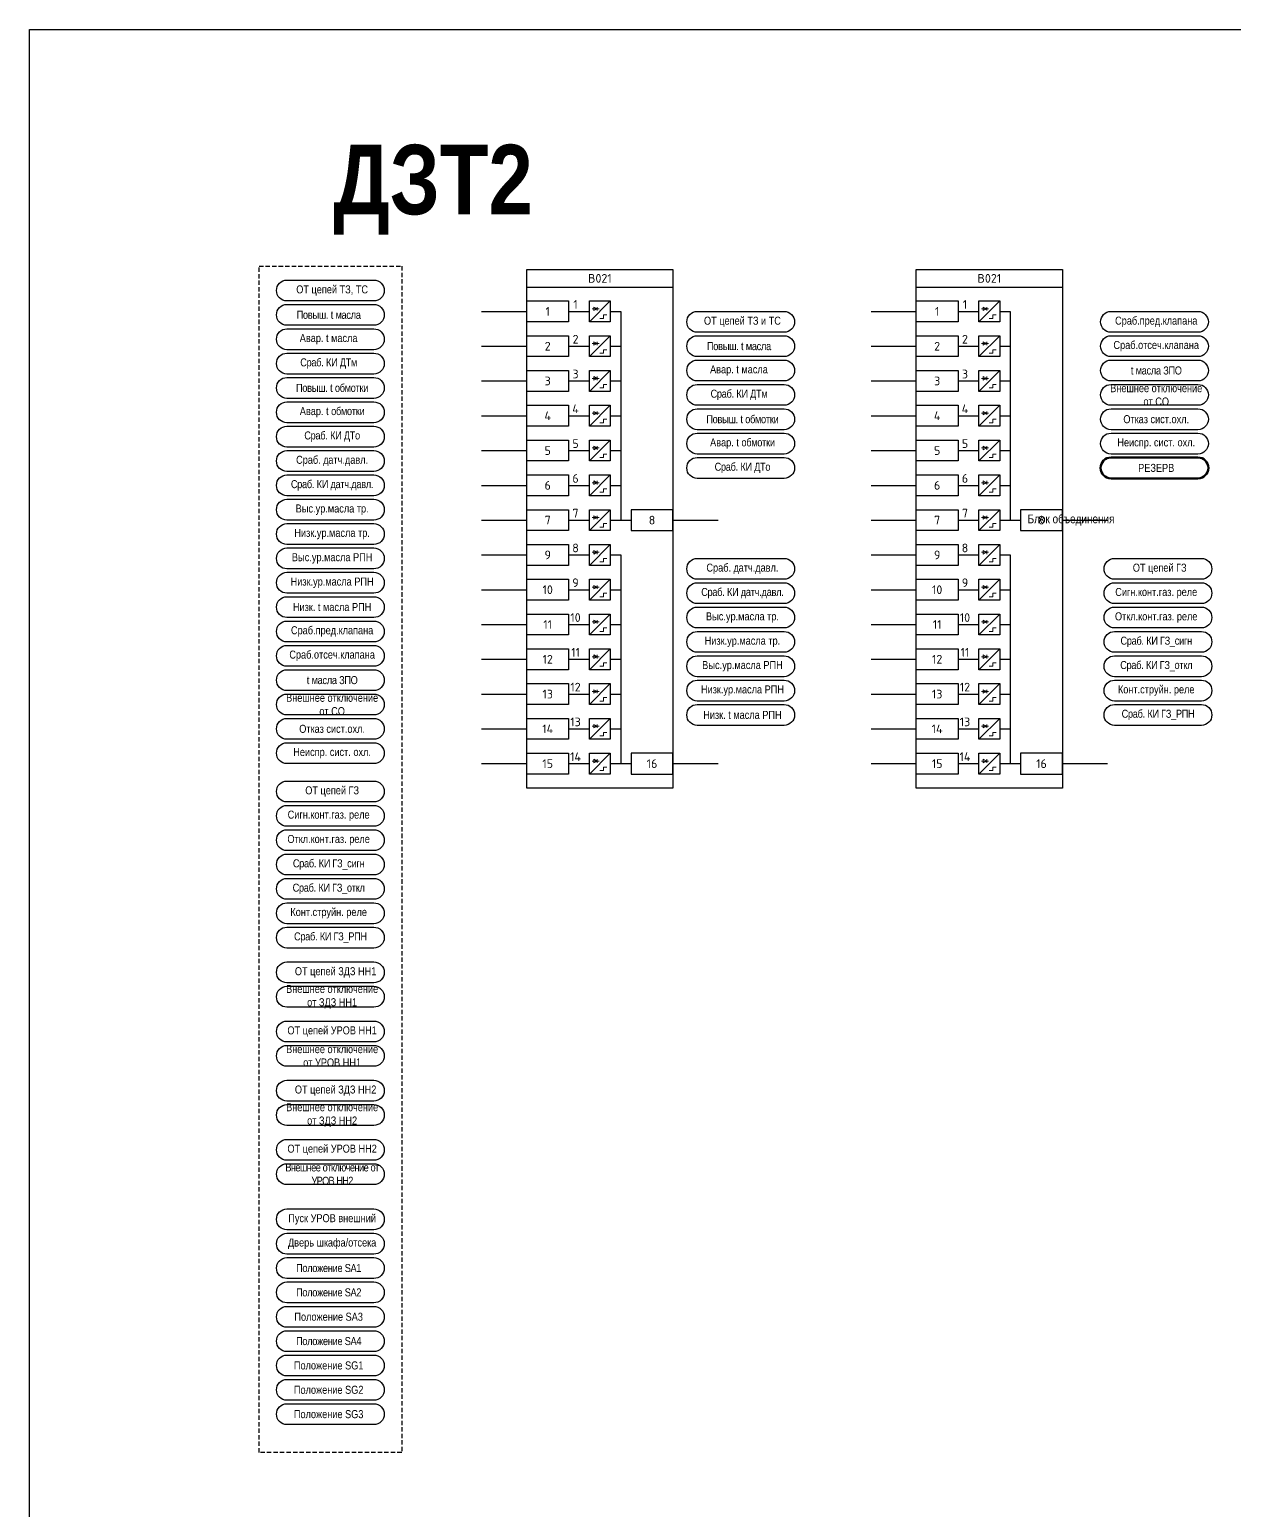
# Model space of a CAD drawing. Header units: millimetres. Extents: x 1413 to 4909, y -558 to 1412.
# Drawn here: x 2056 to 2402.5, y 168.3 to 594 of the extents above; entities that cross this region are included whole.
import ezdxf
from ezdxf.enums import TextEntityAlignment as Align

# ---------------------------------------------------------------- set-up
doc = ezdxf.new("R2010")
doc.units = ezdxf.units.MM
doc.linetypes.add('штриховая2', pattern=[0.375, 0.25, -0.125])
doc.layers.add('_ОРЗ_0.3', color=7, linetype='Continuous', lineweight=30)
doc.layers.add('TEXT', color=7, linetype='Continuous', lineweight=25)
doc.layers.add('Основная', color=7, linetype='Continuous')
doc.styles.add('2.5_Gost_RD', font='ARIALN.TTF', dxfattribs={"height": 2.5})
doc.styles.add('2.5_ISOCPEUR', font='isocpeur.ttf', dxfattribs={"width": 0.9, "height": 2.5})
doc.styles.add('2.5_ISOCPEUR_1', font='isocpeur.ttf', dxfattribs={"height": 2.5})

# ---------------------------------------------------------------- blocks, each defined once
blk = doc.blocks.new('*U42')
at = {"layer": 'Основная', "color": 0}
for p, q in [((0, 0), (2, 0)), ((2, 0), (40, 0)), ((40, 0), (42, 0))]:
    blk.add_line(p, q, dxfattribs=at)
blk = doc.blocks.new('*U74')
at = {"lineweight": 13, "ltscale": 0.25}
blk.add_line((20.25, 1.25), (20.25, 0.25), dxfattribs=at)
for points in [[(0, 3), (12, 3), (12, -3), (0, -3)], [(18, 3), (24, 3), (24, -3), (18, -3)]]:
    blk.add_lwpolyline(points, close=True)
blk.add_lwpolyline([(20.25, 0.75), (19.25, 1.25), (19.25, 0.25), (20.25, 0.75)], dxfattribs=at)
at = {"lineweight": 13, "flags": 128}
for points in [[(19.5, 1.5, 0, 0, 0), (19.5, 2, 0.25, 0, 0), (19.5, 2.5, 0, 0, 0)], [(20, 1.5, 0, 0, 0), (20, 2, 0.25, 0, 0), (20, 2.5, 0, 0, 0)]]:
    blk.add_lwpolyline(points, format="xyseb", dxfattribs=at)
at = {"layer": 'Основная', "color": 0}
blk.add_line((12, 0), (18, 0), dxfattribs=at)
at = {"layer": 'Основная', "ltscale": 0.25}
blk.add_line((24, 3), (18, -3), dxfattribs=at)
at = {"layer": 'Основная', "color": 0, "lineweight": 13}
blk.add_line((18.75, 0.75), (20.75, 0.75), dxfattribs=at)
for p, q in [((21, -2), (22, -2)), ((22, -1), (23, -1)), ((22, -2), (22, -1))]:
    blk.add_line(p, q, dxfattribs=at).dxf.unprotected_set("ltscale", 0)
at = {"layer": 'Основная', "style": '2.5_ISOCPEUR'}
for tag, p in [('ОУ', (3, 6)), ('В', (6, 0)), ('K', (14, 2))]:
    blk.add_attdef(tag, text='', height=2.5, dxfattribs=at).set_placement(p, align=Align.MIDDLE_CENTER)
blk = doc.blocks.new('*U64')
blk.add_lwpolyline([(0, 3), (-12, 3), (-12, -3), (0, -3)], close=True)
at = {"layer": 'Основная', "style": '2.5_ISOCPEUR'}
for tag, p in [('ОУ', (-7, 10)), ('В', (-6, 0))]:
    blk.add_attdef(tag, text='', height=2.5, dxfattribs=at).set_placement(p, align=Align.MIDDLE_CENTER)

msp = doc.modelspace()

# ---------------------------------------------------------------- linework, layer by layer
at = {"ltscale": 100}
for p, q in [((2226, 513), (2226, 453)), ((2338, 513), (2338, 453)), ((2226, 443), (2226, 383)), ((2338, 443), (2338, 383))]:
    msp.add_line(p, q, dxfattribs=at)
msp.add_lwpolyline([(2056, 594), (2704, 594), (2704, -171), (2056, -171)], close=True, dxfattribs=at)
at = {"color": 7, "linetype": 'штриховая2', "ltscale": 5}
msp.add_lwpolyline([(2122, 526), (2163, 526), (2163, 185), (2122, 185)], close=True, dxfattribs=at)
at = {"color": 1, "ltscale": 100}
for points in [[(2130, 516, -1), (2130, 522), (2155, 522, -1), (2155, 516)], [(2130, 509, -1), (2130, 515), (2155, 515, -1), (2155, 509)], [(2248, 507, -1), (2248, 513), (2273, 513, -1), (2273, 507)], [(2367, 507, -1), (2367, 513), (2392, 513, -1), (2392, 507)], [(2130, 502, -1), (2130, 508), (2155, 508, -1), (2155, 502)], [(2248, 500, -1), (2248, 506), (2273, 506, -1), (2273, 500)], [(2367, 500, -1), (2367, 506), (2392, 506, -1), (2392, 500)], [(2130, 495, -1), (2130, 501), (2155, 501, -1), (2155, 495)], [(2248, 493, -1), (2248, 499), (2273, 499, -1), (2273, 493)], [(2367, 493, -1), (2367, 499), (2392, 499, -1), (2392, 493)], [(2130, 488, -1), (2130, 494), (2155, 494, -1), (2155, 488)], [(2248, 486, -1), (2248, 492), (2273, 492, -1), (2273, 486)], [(2367, 486, -1), (2367, 492), (2392, 492, -1), (2392, 486)], [(2130, 481, -1), (2130, 487), (2155, 487, -1), (2155, 481)], [(2248, 479, -1), (2248, 485), (2273, 485, -1), (2273, 479)], [(2367, 479, -1), (2367, 485), (2392, 485, -1), (2392, 479)], [(2130, 474, -1), (2130, 480), (2155, 480, -1), (2155, 474)], [(2248, 472, -1), (2248, 478), (2273, 478, -1), (2273, 472)], [(2367, 472, -1), (2367, 478), (2392, 478, -1), (2392, 472)], [(2130, 467, -1), (2130, 473), (2155, 473, -1), (2155, 467)], [(2248, 465, -1), (2248, 471), (2273, 471, -1), (2273, 465)], [(2130, 460, -1), (2130, 466), (2155, 466, -1), (2155, 460)], [(2130, 453, -1), (2130, 459), (2155, 459, -1), (2155, 453)], [(2130, 446, -1), (2130, 452), (2155, 452, -1), (2155, 446)], [(2130, 439, -1), (2130, 445), (2155, 445, -1), (2155, 439)], [(2248, 436, -1), (2248, 442), (2273, 442, -1), (2273, 436)], [(2130, 432, -1), (2130, 438), (2155, 438, -1), (2155, 432)], [(2248, 429, -1), (2248, 435), (2273, 435, -1), (2273, 429)], [(2130, 425, -1), (2130, 431), (2155, 431, -1), (2155, 425)], [(2248, 422, -1), (2248, 428), (2273, 428, -1), (2273, 422)], [(2130, 418, -1), (2130, 424), (2155, 424, -1), (2155, 418)], [(2248, 415, -1), (2248, 421), (2273, 421, -1), (2273, 415)], [(2130, 411, -1), (2130, 417), (2155, 417, -1), (2155, 411)], [(2248, 408, -1), (2248, 414), (2273, 414, -1), (2273, 408)], [(2130, 404, -1), (2130, 410), (2155, 410, -1), (2155, 404)], [(2248, 401, -1), (2248, 407), (2273, 407, -1), (2273, 401)], [(2130, 397, -1), (2130, 403), (2155, 403, -1), (2155, 397)], [(2130, 390, -1), (2130, 396), (2155, 396, -1), (2155, 390)], [(2248, 394, -1), (2248, 400), (2273, 400, -1), (2273, 394)], [(2130, 383, -1), (2130, 389), (2155, 389, -1), (2155, 383)]]:
    msp.add_lwpolyline(points, format="xyb", close=True, dxfattribs=at)
at = {"ltscale": 100}
for points in [[(2186, 513), (2199, 513)], [(2223, 513), (2226, 513)], [(2298, 513), (2311, 513)], [(2335, 513), (2338, 513)], [(2186, 503), (2199, 503)], [(2223, 503), (2226, 503)], [(2298, 503), (2311, 503)], [(2335, 503), (2338, 503)], [(2186, 493), (2199, 493)], [(2223, 493), (2226, 493)], [(2298, 493), (2311, 493)], [(2335, 493), (2338, 493)], [(2186, 483), (2199, 483)], [(2223, 483), (2226, 483)], [(2298, 483), (2311, 483)], [(2335, 483), (2338, 483)], [(2186, 473), (2199, 473)], [(2223, 473), (2226, 473)], [(2298, 473), (2311, 473)], [(2335, 473), (2338, 473)], [(2186, 463), (2199, 463)], [(2223, 463), (2226, 463)], [(2298, 463), (2311, 463)], [(2335, 463), (2338, 463)], [(2186, 453), (2199, 453)], [(2223, 453), (2229, 453)], [(2241, 453), (2254, 453)], [(2298, 453), (2311, 453)], [(2335, 453), (2341, 453)], [(2353, 453), (2366, 453)], [(2186, 443), (2199, 443)], [(2223, 443), (2226, 443)], [(2298, 443), (2311, 443)], [(2335, 443), (2338, 443)], [(2186, 433), (2199, 433)], [(2223, 433), (2226, 433)], [(2298, 433), (2311, 433)], [(2335, 433), (2338, 433)], [(2186, 423), (2199, 423)], [(2223, 423), (2226, 423)], [(2298, 423), (2311, 423)], [(2335, 423), (2338, 423)], [(2186, 413), (2199, 413)], [(2223, 413), (2226, 413)], [(2298, 413), (2311, 413)], [(2335, 413), (2338, 413)], [(2186, 403), (2199, 403)], [(2223, 403), (2226, 403)], [(2298, 403), (2311, 403)], [(2335, 403), (2338, 403)], [(2186, 393), (2199, 393)], [(2223, 393), (2226, 393)], [(2298, 393), (2311, 393)], [(2335, 393), (2338, 393)], [(2186, 383), (2199, 383)], [(2223, 383), (2226, 383)], [(2223, 383), (2229, 383)], [(2241, 383), (2254, 383)], [(2298, 383), (2311, 383)], [(2335, 383), (2338, 383)], [(2335, 383), (2341, 383)], [(2353, 383), (2366, 383)]]:
    msp.add_lwpolyline(points, dxfattribs=at)
at = {"color": 1, "lineweight": 50, "ltscale": 100}
msp.add_lwpolyline([(2367, 465, -1), (2367, 471), (2392, 471, -1), (2392, 465)], format="xyb", close=True, dxfattribs=at)
at = {"color": 2, "ltscale": 100}
for points in [[(2368, 436, -1), (2368, 442), (2393, 442, -1), (2393, 436)], [(2368, 429, -1), (2368, 435), (2393, 435, -1), (2393, 429)], [(2368, 422, -1), (2368, 428), (2393, 428, -1), (2393, 422)], [(2368, 415, -1), (2368, 421), (2393, 421, -1), (2393, 415)], [(2368, 408, -1), (2368, 414), (2393, 414, -1), (2393, 408)], [(2368, 401, -1), (2368, 407), (2393, 407, -1), (2393, 401)], [(2368, 394, -1), (2368, 400), (2393, 400, -1), (2393, 394)], [(2130, 372, -1), (2130, 378), (2155, 378, -1), (2155, 372)], [(2130, 365, -1), (2130, 371), (2155, 371, -1), (2155, 365)], [(2130, 358, -1), (2130, 364), (2155, 364, -1), (2155, 358)], [(2130, 351, -1), (2130, 357), (2155, 357, -1), (2155, 351)], [(2130, 344, -1), (2130, 350), (2155, 350, -1), (2155, 344)], [(2130, 337, -1), (2130, 343), (2155, 343, -1), (2155, 337)], [(2130, 330, -1), (2130, 336), (2155, 336, -1), (2155, 330)]]:
    msp.add_lwpolyline(points, format="xyb", close=True, dxfattribs=at)
at = {"color": 3, "ltscale": 100}
for points in [[(2130, 320, -1), (2130, 326), (2155, 326, -1), (2155, 320)], [(2130, 313, -1), (2130, 319), (2155, 319, -1), (2155, 313)]]:
    msp.add_lwpolyline(points, format="xyb", close=True, dxfattribs=at)
at = {"color": 4, "ltscale": 100}
for points in [[(2130, 303, -1), (2130, 309), (2155, 309, -1), (2155, 303)], [(2130, 296, -1), (2130, 302), (2155, 302, -1), (2155, 296)]]:
    msp.add_lwpolyline(points, format="xyb", close=True, dxfattribs=at)
at = {"color": 5, "ltscale": 100}
for points in [[(2130, 286, -1), (2130, 292), (2155, 292, -1), (2155, 286)], [(2130, 279, -1), (2130, 285), (2155, 285, -1), (2155, 279)]]:
    msp.add_lwpolyline(points, format="xyb", close=True, dxfattribs=at)
at = {"color": 6, "ltscale": 100}
for points in [[(2130, 269, -1), (2130, 275), (2155, 275, -1), (2155, 269)], [(2130, 262, -1), (2130, 268), (2155, 268, -1), (2155, 262)]]:
    msp.add_lwpolyline(points, format="xyb", close=True, dxfattribs=at)
at = {"ltscale": 100}
for points in [[(2130, 249, -1), (2130, 255), (2155, 255, -1), (2155, 249)], [(2130, 242, -1), (2130, 248), (2155, 248, -1), (2155, 242)], [(2130, 235, -1), (2130, 241), (2155, 241, -1), (2155, 235)], [(2130, 228, -1), (2130, 234), (2155, 234, -1), (2155, 228)], [(2130, 221, -1), (2130, 227), (2155, 227, -1), (2155, 221)], [(2130, 214, -1), (2130, 220), (2155, 220, -1), (2155, 214)], [(2130, 207, -1), (2130, 213), (2155, 213, -1), (2155, 207)], [(2130, 200, -1), (2130, 206), (2155, 206, -1), (2155, 200)], [(2130, 193, -1), (2130, 199), (2155, 199, -1), (2155, 193)]]:
    msp.add_lwpolyline(points, format="xyb", close=True, dxfattribs=at)
at = {"layer": '_ОРЗ_0.3', "ltscale": 100}
for points in [[(2199, 525), (2241, 525), (2241, 376), (2199, 376)], [(2311, 525), (2353, 525), (2353, 376), (2311, 376)]]:
    msp.add_lwpolyline(points, close=True, dxfattribs=at)

# ---------------------------------------------------------------- block references
at = {"ltscale": 0.25}
for p in [(2199, 520), (2311, 520)]:
    msp.add_blockref('*U42', p, dxfattribs=at)
at = {"layer": '_ОРЗ_0.3', "ltscale": 0.25}
ref = msp.add_blockref('*U74', (2199, 513), dxfattribs=at)
ref.add_attrib('В', '1', dxfattribs={"layer": 'Основная', "height": 2.5, "style": '2.5_ISOCPEUR'}).set_placement((2205, 513), align=Align.MIDDLE_CENTER)
ref.add_attrib('K', '1', dxfattribs={"layer": 'Основная', "height": 2.5, "style": '2.5_ISOCPEUR'}).set_placement((2213, 515), align=Align.MIDDLE_CENTER)
ref = msp.add_blockref('*U74', (2311, 513), dxfattribs=at)
ref.add_attrib('В', '1', dxfattribs={"layer": 'Основная', "height": 2.5, "style": '2.5_ISOCPEUR'}).set_placement((2317, 513), align=Align.MIDDLE_CENTER)
ref.add_attrib('K', '1', dxfattribs={"layer": 'Основная', "height": 2.5, "style": '2.5_ISOCPEUR'}).set_placement((2325, 515), align=Align.MIDDLE_CENTER)
ref = msp.add_blockref('*U74', (2199, 503), dxfattribs=at)
ref.add_attrib('В', '2', dxfattribs={"layer": 'Основная', "height": 2.5, "style": '2.5_ISOCPEUR'}).set_placement((2205, 503), align=Align.MIDDLE_CENTER)
ref.add_attrib('K', '2', dxfattribs={"layer": 'Основная', "height": 2.5, "style": '2.5_ISOCPEUR'}).set_placement((2213, 505), align=Align.MIDDLE_CENTER)
ref = msp.add_blockref('*U74', (2311, 503), dxfattribs=at)
ref.add_attrib('В', '2', dxfattribs={"layer": 'Основная', "height": 2.5, "style": '2.5_ISOCPEUR'}).set_placement((2317, 503), align=Align.MIDDLE_CENTER)
ref.add_attrib('K', '2', dxfattribs={"layer": 'Основная', "height": 2.5, "style": '2.5_ISOCPEUR'}).set_placement((2325, 505), align=Align.MIDDLE_CENTER)
ref = msp.add_blockref('*U74', (2199, 493), dxfattribs=at)
ref.add_attrib('В', '3', dxfattribs={"layer": 'Основная', "height": 2.5, "style": '2.5_ISOCPEUR'}).set_placement((2205, 493), align=Align.MIDDLE_CENTER)
ref.add_attrib('K', '3', dxfattribs={"layer": 'Основная', "height": 2.5, "style": '2.5_ISOCPEUR'}).set_placement((2213, 495), align=Align.MIDDLE_CENTER)
ref = msp.add_blockref('*U74', (2311, 493), dxfattribs=at)
ref.add_attrib('В', '3', dxfattribs={"layer": 'Основная', "height": 2.5, "style": '2.5_ISOCPEUR'}).set_placement((2317, 493), align=Align.MIDDLE_CENTER)
ref.add_attrib('K', '3', dxfattribs={"layer": 'Основная', "height": 2.5, "style": '2.5_ISOCPEUR'}).set_placement((2325, 495), align=Align.MIDDLE_CENTER)
ref = msp.add_blockref('*U74', (2199, 483), dxfattribs=at)
ref.add_attrib('В', '4', dxfattribs={"layer": 'Основная', "height": 2.5, "style": '2.5_ISOCPEUR'}).set_placement((2205, 483), align=Align.MIDDLE_CENTER)
ref.add_attrib('K', '4', dxfattribs={"layer": 'Основная', "height": 2.5, "style": '2.5_ISOCPEUR'}).set_placement((2213, 485), align=Align.MIDDLE_CENTER)
ref = msp.add_blockref('*U74', (2311, 483), dxfattribs=at)
ref.add_attrib('В', '4', dxfattribs={"layer": 'Основная', "height": 2.5, "style": '2.5_ISOCPEUR'}).set_placement((2317, 483), align=Align.MIDDLE_CENTER)
ref.add_attrib('K', '4', dxfattribs={"layer": 'Основная', "height": 2.5, "style": '2.5_ISOCPEUR'}).set_placement((2325, 485), align=Align.MIDDLE_CENTER)
ref = msp.add_blockref('*U74', (2199, 473), dxfattribs=at)
ref.add_attrib('В', '5', dxfattribs={"layer": 'Основная', "height": 2.5, "style": '2.5_ISOCPEUR'}).set_placement((2205, 473), align=Align.MIDDLE_CENTER)
ref.add_attrib('K', '5', dxfattribs={"layer": 'Основная', "height": 2.5, "style": '2.5_ISOCPEUR'}).set_placement((2213, 475), align=Align.MIDDLE_CENTER)
ref = msp.add_blockref('*U74', (2311, 473), dxfattribs=at)
ref.add_attrib('В', '5', dxfattribs={"layer": 'Основная', "height": 2.5, "style": '2.5_ISOCPEUR'}).set_placement((2317, 473), align=Align.MIDDLE_CENTER)
ref.add_attrib('K', '5', dxfattribs={"layer": 'Основная', "height": 2.5, "style": '2.5_ISOCPEUR'}).set_placement((2325, 475), align=Align.MIDDLE_CENTER)
ref = msp.add_blockref('*U74', (2199, 463), dxfattribs=at)
ref.add_attrib('В', '6', dxfattribs={"layer": 'Основная', "height": 2.5, "style": '2.5_ISOCPEUR'}).set_placement((2205, 463), align=Align.MIDDLE_CENTER)
ref.add_attrib('K', '6', dxfattribs={"layer": 'Основная', "height": 2.5, "style": '2.5_ISOCPEUR'}).set_placement((2213, 465), align=Align.MIDDLE_CENTER)
ref = msp.add_blockref('*U74', (2311, 463), dxfattribs=at)
ref.add_attrib('В', '6', dxfattribs={"layer": 'Основная', "height": 2.5, "style": '2.5_ISOCPEUR'}).set_placement((2317, 463), align=Align.MIDDLE_CENTER)
ref.add_attrib('K', '6', dxfattribs={"layer": 'Основная', "height": 2.5, "style": '2.5_ISOCPEUR'}).set_placement((2325, 465), align=Align.MIDDLE_CENTER)
ref = msp.add_blockref('*U74', (2199, 453), dxfattribs=at)
ref.add_attrib('В', '7', dxfattribs={"layer": 'Основная', "height": 2.5, "style": '2.5_ISOCPEUR'}).set_placement((2205, 453), align=Align.MIDDLE_CENTER)
ref.add_attrib('K', '7', dxfattribs={"layer": 'Основная', "height": 2.5, "style": '2.5_ISOCPEUR'}).set_placement((2213, 455), align=Align.MIDDLE_CENTER)
ref = msp.add_blockref('*U64', (2241, 453), dxfattribs=at)
ref.add_attrib('В', '8', dxfattribs={"layer": 'Основная', "height": 2.5, "style": '2.5_ISOCPEUR'}).set_placement((2235, 453), align=Align.MIDDLE_CENTER)
ref = msp.add_blockref('*U74', (2311, 453), dxfattribs=at)
ref.add_attrib('В', '7', dxfattribs={"layer": 'Основная', "height": 2.5, "style": '2.5_ISOCPEUR'}).set_placement((2317, 453), align=Align.MIDDLE_CENTER)
ref.add_attrib('K', '7', dxfattribs={"layer": 'Основная', "height": 2.5, "style": '2.5_ISOCPEUR'}).set_placement((2325, 455), align=Align.MIDDLE_CENTER)
ref = msp.add_blockref('*U64', (2353, 453), dxfattribs=at)
ref.add_attrib('В', '8', dxfattribs={"layer": 'Основная', "height": 2.5, "style": '2.5_ISOCPEUR'}).set_placement((2347, 453), align=Align.MIDDLE_CENTER)
ref = msp.add_blockref('*U74', (2199, 443), dxfattribs=at)
ref.add_attrib('В', '9', dxfattribs={"layer": 'Основная', "height": 2.5, "style": '2.5_ISOCPEUR'}).set_placement((2205, 443), align=Align.MIDDLE_CENTER)
ref.add_attrib('K', '8', dxfattribs={"layer": 'Основная', "height": 2.5, "style": '2.5_ISOCPEUR'}).set_placement((2213, 445), align=Align.MIDDLE_CENTER)
ref = msp.add_blockref('*U74', (2311, 443), dxfattribs=at)
ref.add_attrib('В', '9', dxfattribs={"layer": 'Основная', "height": 2.5, "style": '2.5_ISOCPEUR'}).set_placement((2317, 443), align=Align.MIDDLE_CENTER)
ref.add_attrib('K', '8', dxfattribs={"layer": 'Основная', "height": 2.5, "style": '2.5_ISOCPEUR'}).set_placement((2325, 445), align=Align.MIDDLE_CENTER)
ref = msp.add_blockref('*U74', (2199, 433), dxfattribs=at)
ref.add_attrib('В', '10', dxfattribs={"layer": 'Основная', "height": 2.5, "style": '2.5_ISOCPEUR'}).set_placement((2205, 433), align=Align.MIDDLE_CENTER)
ref.add_attrib('K', '9', dxfattribs={"layer": 'Основная', "height": 2.5, "style": '2.5_ISOCPEUR'}).set_placement((2213, 435), align=Align.MIDDLE_CENTER)
ref = msp.add_blockref('*U74', (2311, 433), dxfattribs=at)
ref.add_attrib('В', '10', dxfattribs={"layer": 'Основная', "height": 2.5, "style": '2.5_ISOCPEUR'}).set_placement((2317, 433), align=Align.MIDDLE_CENTER)
ref.add_attrib('K', '9', dxfattribs={"layer": 'Основная', "height": 2.5, "style": '2.5_ISOCPEUR'}).set_placement((2325, 435), align=Align.MIDDLE_CENTER)
ref = msp.add_blockref('*U74', (2199, 423), dxfattribs=at)
ref.add_attrib('В', '11', dxfattribs={"layer": 'Основная', "height": 2.5, "style": '2.5_ISOCPEUR'}).set_placement((2205, 423), align=Align.MIDDLE_CENTER)
ref.add_attrib('K', '10', dxfattribs={"layer": 'Основная', "height": 2.5, "style": '2.5_ISOCPEUR'}).set_placement((2213, 425), align=Align.MIDDLE_CENTER)
ref = msp.add_blockref('*U74', (2311, 423), dxfattribs=at)
ref.add_attrib('В', '11', dxfattribs={"layer": 'Основная', "height": 2.5, "style": '2.5_ISOCPEUR'}).set_placement((2317, 423), align=Align.MIDDLE_CENTER)
ref.add_attrib('K', '10', dxfattribs={"layer": 'Основная', "height": 2.5, "style": '2.5_ISOCPEUR'}).set_placement((2325, 425), align=Align.MIDDLE_CENTER)
ref = msp.add_blockref('*U74', (2199, 413), dxfattribs=at)
ref.add_attrib('В', '12', dxfattribs={"layer": 'Основная', "height": 2.5, "style": '2.5_ISOCPEUR'}).set_placement((2205, 413), align=Align.MIDDLE_CENTER)
ref.add_attrib('K', '11', dxfattribs={"layer": 'Основная', "height": 2.5, "style": '2.5_ISOCPEUR'}).set_placement((2213, 415), align=Align.MIDDLE_CENTER)
ref = msp.add_blockref('*U74', (2311, 413), dxfattribs=at)
ref.add_attrib('В', '12', dxfattribs={"layer": 'Основная', "height": 2.5, "style": '2.5_ISOCPEUR'}).set_placement((2317, 413), align=Align.MIDDLE_CENTER)
ref.add_attrib('K', '11', dxfattribs={"layer": 'Основная', "height": 2.5, "style": '2.5_ISOCPEUR'}).set_placement((2325, 415), align=Align.MIDDLE_CENTER)
ref = msp.add_blockref('*U74', (2199, 403), dxfattribs=at)
ref.add_attrib('В', '13', dxfattribs={"layer": 'Основная', "height": 2.5, "style": '2.5_ISOCPEUR'}).set_placement((2205, 403), align=Align.MIDDLE_CENTER)
ref.add_attrib('K', '12', dxfattribs={"layer": 'Основная', "height": 2.5, "style": '2.5_ISOCPEUR'}).set_placement((2213, 405), align=Align.MIDDLE_CENTER)
ref = msp.add_blockref('*U74', (2311, 403), dxfattribs=at)
ref.add_attrib('В', '13', dxfattribs={"layer": 'Основная', "height": 2.5, "style": '2.5_ISOCPEUR'}).set_placement((2317, 403), align=Align.MIDDLE_CENTER)
ref.add_attrib('K', '12', dxfattribs={"layer": 'Основная', "height": 2.5, "style": '2.5_ISOCPEUR'}).set_placement((2325, 405), align=Align.MIDDLE_CENTER)
ref = msp.add_blockref('*U74', (2199, 393), dxfattribs=at)
ref.add_attrib('В', '14', dxfattribs={"layer": 'Основная', "height": 2.5, "style": '2.5_ISOCPEUR'}).set_placement((2205, 393), align=Align.MIDDLE_CENTER)
ref.add_attrib('K', '13', dxfattribs={"layer": 'Основная', "height": 2.5, "style": '2.5_ISOCPEUR'}).set_placement((2213, 395), align=Align.MIDDLE_CENTER)
ref = msp.add_blockref('*U74', (2311, 393), dxfattribs=at)
ref.add_attrib('В', '14', dxfattribs={"layer": 'Основная', "height": 2.5, "style": '2.5_ISOCPEUR'}).set_placement((2317, 393), align=Align.MIDDLE_CENTER)
ref.add_attrib('K', '13', dxfattribs={"layer": 'Основная', "height": 2.5, "style": '2.5_ISOCPEUR'}).set_placement((2325, 395), align=Align.MIDDLE_CENTER)
ref = msp.add_blockref('*U74', (2199, 383), dxfattribs=at)
ref.add_attrib('В', '15', dxfattribs={"layer": 'Основная', "height": 2.5, "style": '2.5_ISOCPEUR'}).set_placement((2205, 383), align=Align.MIDDLE_CENTER)
ref.add_attrib('K', '14', dxfattribs={"layer": 'Основная', "height": 2.5, "style": '2.5_ISOCPEUR'}).set_placement((2213, 385), align=Align.MIDDLE_CENTER)
ref = msp.add_blockref('*U64', (2241, 383), dxfattribs=at)
ref.add_attrib('В', '16', dxfattribs={"layer": 'Основная', "height": 2.5, "style": '2.5_ISOCPEUR'}).set_placement((2235, 383), align=Align.MIDDLE_CENTER)
ref = msp.add_blockref('*U74', (2311, 383), dxfattribs=at)
ref.add_attrib('В', '15', dxfattribs={"layer": 'Основная', "height": 2.5, "style": '2.5_ISOCPEUR'}).set_placement((2317, 383), align=Align.MIDDLE_CENTER)
ref.add_attrib('K', '14', dxfattribs={"layer": 'Основная', "height": 2.5, "style": '2.5_ISOCPEUR'}).set_placement((2325, 385), align=Align.MIDDLE_CENTER)
ref = msp.add_blockref('*U64', (2353, 383), dxfattribs=at)
ref.add_attrib('В', '16', dxfattribs={"layer": 'Основная', "height": 2.5, "style": '2.5_ISOCPEUR'}).set_placement((2347, 383), align=Align.MIDDLE_CENTER)

# ---------------------------------------------------------------- texts
at = {"ltscale": 100, "attachment_point": 5, "style": '2.5_Gost_RD'}
for s, insert, char_height, width in [('{\\fArial Narrow|b1|i0|c204|p34;ДЗТ2}', (2172, 548), 20, 1350), ('\\A1;Сраб.пред.клапана', (2380, 510), 2.3, 31), ('\\A1;Сраб.отсеч.клапана', (2380, 503), 2.3, 31), ('Внешнее отключение от СО', (2380, 489), 2.3, 29.0175), ('\\A1;Отказ сист.охл.', (2380, 482), 2.3, 31), ('\\A1;Неиспр. сист. охл.', (2380, 475), 2.3, 29.7748), ('\\A1;РЕЗЕРВ', (2380, 468), 2.3, 29.7748), ('\\A1;Выс.ур.масла тр.', (2143, 456), 2.3, 31), ('Блок объединения', (2355.5, 453), 2.5, 41), ('\\A1;Низк.ур.масла тр.', (2143, 449), 2.3, 29.7748), ('\\A1;Выс.ур.масла РПН', (2143, 442), 2.3, 31), ('\\A1;Низк.ур.масла РПН', (2143, 435), 2.3, 29.7748), ('\\A1;Низк. t масла РПН', (2143, 428), 2.3, 29.7748), ('\\A1;Выс.ур.масла тр.', (2261, 425), 2.3, 31), ('\\A1;Сраб.пред.клапана', (2143, 421), 2.3, 31), ('\\A1;Низк.ур.масла тр.', (2261, 418), 2.3, 29.7748), ('\\A1;Сраб.отсеч.клапана', (2143, 414), 2.3, 31), ('\\A1;Выс.ур.масла РПН', (2261, 411), 2.3, 31), ('\\A1;Низк.ур.масла РПН', (2261, 404), 2.3, 29.7748), ('\\A1;Конт.струйн. реле', (2380, 404), 2.3, 31), ('Внешнее отключение от СО', (2143, 400), 2.3, 29.0175), ('\\A1;Низк. t масла РПН', (2261, 397), 2.3, 29.7748), ('\\A1;{\\T0.95;Сраб. КИ ГЗ_РПН}', (2380.5, 397), 2.3, 31), ('\\A1;Отказ сист.охл.', (2143, 393), 2.3, 31), ('\\A1;Неиспр. сист. охл.', (2143, 386), 2.3, 29.7748), ('\\A1;Конт.струйн. реле', (2142, 340), 2.3, 31), ('\\A1;{\\T0.95;Сраб. КИ ГЗ_РПН}', (2142.5, 333), 2.3, 31), ('ОТ цепей ЗДЗ НН1', (2144, 323), 2.3, 31), ('Внешнее отключение от ЗДЗ НН1', (2143, 316), 2.3, 28.7717), ('ОТ цепей УРОВ НН1', (2143, 306), 2.3, 31), ('Внешнее отключение от УРОВ НН1', (2143, 299), 2.3, 29.0175), ('ОТ цепей ЗДЗ НН2', (2144, 289), 2.3, 31), ('Внешнее отключение от ЗДЗ НН2', (2143, 282), 2.3, 28.4003), ('ОТ цепей УРОВ НН2', (2143, 272), 2.3, 31), ('{\\T0.9;Внешнее отключение от УРОВ НН2}', (2143, 265), 2.3, 29.0175), ('Пуск УРОВ внешний', (2143, 252), 2.3, 31)]:
    msp.add_mtext(s, dxfattribs=dict(at, insert=insert, char_height=char_height, width=width))
at = {"ltscale": 0.25, "char_height": 2.5, "width": 42, "attachment_point": 5, "style": '2.5_ISOCPEUR_1'}
for insert in [(2220, 522.5), (2332, 522.5)]:
    msp.add_mtext('B021', dxfattribs=dict(at, insert=insert))
at = {"layer": 'TEXT', "ltscale": 100, "char_height": 2.3, "width": 31, "attachment_point": 5, "style": '2.5_Gost_RD'}
for s, insert in [('ОТ цепей ТЗ, ТС', (2143, 519)), ('\\A1;{\\T0.95;Повыш. t масла }', (2142, 512)), ('ОТ цепей ТЗ и ТС', (2261, 510)), ('\\A1;Авар. t масла', (2142, 505)), ('\\A1;{\\T0.95;Повыш. t масла }', (2260, 503)), ('\\A1;{\\T0.95;Сраб. КИ ДТм}', (2142, 498)), ('\\A1;Авар. t масла', (2260, 496)), ('\\A1;{\\T0.95;t масла ЗПО}', (2380, 496)), ('\\A1;{\\T0.95;Повыш. t обмотки}', (2143, 491)), ('\\A1;{\\T0.95;Сраб. КИ ДТм}', (2260, 489)), ('\\A1;Авар. t {\\T0.95;обмотки}', (2143, 484)), ('\\A1;{\\T0.95;Повыш. t обмотки}', (2261, 482)), ('\\A1;{\\T0.95;Сраб. КИ ДТо}', (2143, 477)), ('\\A1;Авар. t {\\T0.95;обмотки}', (2261, 475)), ('\\A1;Сраб. {\\T0.95;д}атч.давл.', (2143, 470)), ('\\A1;{\\T0.95;Сраб. КИ ДТо}', (2261, 468)), ('\\A1;{\\T0.95;Сраб. КИ датч.давл.}', (2143, 463)), ('\\A1;Сраб. {\\T0.95;д}атч.давл.', (2261, 439)), ('ОТ цепей ГЗ', (2381, 439)), ('\\A1;{\\T0.95;Сраб. КИ датч.давл.}', (2261, 432)), ('\\A1;Сигн.конт.газ. реле', (2380, 432)), ('\\A1;Откл.конт.газ. реле', (2380, 425)), ('\\A1;{\\T0.95;Сраб. КИ ГЗ_сигн}', (2380, 418)), ('\\A1;{\\T0.95;Сраб. КИ ГЗ_откл}', (2380, 411)), ('\\A1;{\\T0.95;t масла ЗПО}', (2143, 407)), ('ОТ цепей ГЗ', (2143, 375)), ('\\A1;Сигн.конт.газ. реле', (2142, 368)), ('\\A1;Откл.конт.газ. реле', (2142, 361)), ('\\A1;{\\T0.95;Сраб. КИ ГЗ_сигн}', (2142, 354)), ('\\A1;{\\T0.95;Сраб. КИ ГЗ_откл}', (2142, 347)), ('Дверь шкафа/отсека', (2143, 245)), ('{\\T0.95;Положение SA1}', (2142, 238)), ('{\\T0.95;Положение SA2}', (2142, 231)), ('Положение SA3', (2142, 224)), ('{\\T0.95;Положение SA4}', (2142, 217)), ('Положение SG1', (2142, 210)), ('Положение SG2', (2142, 203)), ('Положение SG3', (2142, 196))]:
    msp.add_mtext(s, dxfattribs=dict(at, insert=insert))

doc.saveas('drawing.dxf')
